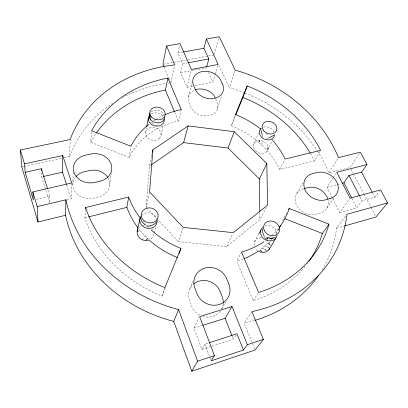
<?xml version="1.0" encoding="UTF-8"?>
<svg xmlns="http://www.w3.org/2000/svg" width="408" height="408" viewBox="0 0 408 408"><rect width="100%" height="100%" fill="white"/><g stroke="black" fill="none" stroke-linecap="round" stroke-linejoin="round"><path stroke-width="0.31" stroke-dasharray="2.04 1.53" d="M64.061 157.748L69.656 156.529L70.094 140.184M66.902 199.889L71.14 198.885L71.645 183.631M72.782 184.758L73.231 172.252M165.352 287.941L162.032 296.106A124.986 107.187 19.7 0 1 84.879 217.78L85.476 209.34M181.259 109.589L178.367 121.11A83.125 71.125 19.7 0 0 129.152 157.401L90.77 142.285L91.555 131.371M151.475 156.509L149.44 166.194L146.161 207.3L149.456 192.586M109.762 185.247L111.226 173.507M129.152 157.401L130.841 146.865M145.62 132.488L146.523 127.678M267.934 149.889C269.892 143.468 261.151 138.302 255.872 141.653A7.64 6.191 23.5 0 0 255.332 150.583L256.816 151.863A7.64 6.191 23.5 0 0 267.118 151.286L271.881 141.398M151.603 155.902L151.985 154.086M170.814 82.911L174.593 65.555M192.535 86.2L186.981 87.292L180.637 72.685L182.702 63.786L177.944 52.933L179.576 45.482M161.043 135.145L163.384 124.567M186.981 87.292L191.296 70.105M188.425 96.915L192.199 82.334M154.239 232.942L156.004 226.19M214.276 54.346L218.953 37.964M195.004 85.716L212.899 82.197L215.016 75.097M215.195 74.506L218.02 65.04M320.035 151.434L314.543 160.874L279.725 169.499A83.125 71.125 19.7 0 0 268.602 152.276L263.9 147.12L258.764 142.321L259.284 140.612M217.382 108.875L221.804 95.217M244.606 92.8A139.041 119.911 19.7 0 0 229.367 87.751L235.028 70.788M266.404 207.32L259.916 219.596L226.69 246.58L178.408 241.653L182.983 227.99M162.032 296.106L164.73 288.181M259.916 140.648L258.764 142.321L256.046 140.061A83.125 71.125 19.7 0 0 231.362 125.858L235.472 114.592M146.671 240.501L147.456 238.415L142.066 232.815L138.521 228.475M231.362 125.858L235.605 115.444M189.796 289.048L193.239 280.893M253.781 144.136L258.463 133.232M226.69 246.58L232.774 233.769M235.941 335.238L233.315 339.175L201.873 349.442L193.922 328.124L199.114 317.679M258.764 142.321L259.621 140.632M261.385 144.672L263.104 141.275M279.725 169.499L284.815 159.579M305.184 266.317A124.986 107.187 19.7 0 1 253.276 300.614L236.778 261.079L241.511 252.062M254.51 241.73L258.478 234.462M221.626 309.085L225.609 301.961M146.87 239.45L147.456 238.415L149.104 239.914M142.31 239.822L144.687 235.666M201.873 349.442L204.882 344.158L208.508 342.98M296.81 193.397L303.073 182.692M286.686 212.818L283.529 218.188A83.125 71.125 19.7 0 1 282.433 221.274M278.134 230.168L278.756 229.118M317.526 151.128A139.041 119.911 19.7 0 1 328.822 172.946L338.155 158.161M253.276 300.614L257.917 293.449M332.382 197.951L327.043 187.287L333.081 177.98M333.418 177.46L336.105 173.324M254.623 348.83L244.219 323.172L251.583 312.151M359.3 153.765L350.059 167.51L328.822 172.946M326.839 208.259L333.912 197.9M332.668 198.512L339.696 212.548L349.697 198.721M145.942 240.475L147.456 238.415M322.351 269.673A139.041 119.911 19.7 0 0 336.524 228.276L345.811 215.812M339.696 212.548L356.745 207.805L362.095 200.741L374.87 197.227L379.46 191.362M268.173 147.344L266.307 149.654L268.219 147.834M138.373 231.27L139.592 229.872L137.567 231.719M261.497 251.609L259.738 250.109L265.22 245.759L269.107 242.01L270.009 244.183L270.157 245.708M271.988 235.253L273.176 234.136A85.226 72.231 19.7 0 0 278.608 228.154M269.683 237.283L270.596 236.523M151.082 111.863C155.167 108.502 162.313 110.231 164.246 115.204M155.774 126.031L159.242 123.558M149.44 166.194L150.991 165.123M266.659 138.955L268.337 138.164M148.502 226.251L146.992 226.792L145.687 225.512M193.922 328.124L201.71 325.671M336.524 228.276L343.806 226.19M327.043 187.287L340.904 183.641M84.879 217.78L87.965 217.015M36.389 199.282L49.812 196.141L47.608 188.991M49.592 202.715L41.682 176.863L42.906 176.588M21.797 166.954L23.664 166.546M24.286 166.413L61.577 158.289M180.637 72.685L206.361 67.825L207.407 70.125M163.567 64.214L173.548 62.383M174.175 62.266L187.272 59.869M187.899 59.752L207.861 56.095M208.488 55.978L213.476 55.065M182.702 63.786L187.68 62.868M177.944 52.933L182.891 52.045M268.52 238.695L265.45 239.144L267.867 238.792A85.226 72.231 19.7 0 1 265.97 240.241M267.082 238.67L267.867 238.792M270.07 244.831L267.75 243.408L270.009 244.183M267.75 243.408L270.045 244.53M268.816 247.518L265.22 245.759L268.602 247.921M266.755 250.272L262.548 247.993L266.373 250.553M262.339 251.547L259.738 250.109L261.599 251.41M148.517 227.434L146.997 225.915A85.226 72.231 19.7 0 1 144.304 223.003M266.047 133.589L266.235 133.773A85.226 72.231 19.7 0 1 268.821 136.267M146.6 207.764L156.621 218.443M157.054 218.907L178.408 241.653M152.311 122.629L154.168 125.715M372.509 192.775L374.87 197.227M350.941 169.198L353.007 173.13M353.297 173.696L363.61 193.372M363.9 193.938L370.678 206.866M370.974 207.432L375.391 215.863M360.05 196.814L362.095 200.741M351.9 198.375L356.745 207.805M218.923 65.311L229.367 87.751M208.452 72.425L212.899 82.197M215.756 98.823L216.959 101.49A14.285 11.363 16.9 0 1 208.85 115.617A14.285 11.363 16.9 0 1 190.674 106.916L189.042 103.122A14.244 11.302 16.7 0 1 194.835 89.989M164.174 67.228L168.601 77.683M168.846 78.265L170.57 82.329M174.701 112.322L178.367 121.11M264.512 236.859L265.215 238.573M232.167 336.279L233.315 339.175M204.882 344.158L210.696 359.627M66.647 184.926L71.14 198.885M262.477 135.635L262.992 137.374M41.514 172.482L41.682 176.863M49.812 196.141L49.939 202.72M259.835 212.619L259.916 219.596M220.397 311.044A16.754 15.53 30.7 0 1 203.062 316.43M199.67 315.058A16.754 15.53 30.7 0 1 191.393 305.776L189.48 300.691A16.687 15.438 29.4 0 1 193.463 284.197M223.181 303.771A16.754 15.53 30.7 0 1 221.59 309.142M143.56 222.156A85.226 72.231 19.7 0 1 142.831 221.299M150.873 122.823A85.226 72.231 19.7 0 1 151.786 122.165M153.648 120.89A85.226 72.231 19.7 0 1 155.55 119.672M156.035 119.376A85.226 72.231 19.7 0 1 164.113 115.122M257.805 250.701A8.313 7.227 30.8 0 1 255.25 247.957M254.291 245.575A8.313 7.227 30.8 0 1 255.413 240.077L256.77 238.751A8.313 7.227 30.8 0 1 261.497 237.4M264.598 238.078A8.313 7.227 30.8 0 1 266.49 239.119M266.919 239.44A8.313 7.227 30.8 0 1 268.087 240.552M265.006 226.027A8.588 7.385 30.3 0 1 277.114 234.054M307.775 262.966A124.986 107.187 19.7 0 1 307.051 263.93M90.77 142.285A124.986 107.187 19.7 0 1 96.186 133.426M310.57 153.602A124.986 107.187 19.7 0 1 314.543 160.874M278.684 229.209A83.125 71.125 19.7 0 1 274.783 235.283M271.641 239.256A83.125 71.125 19.7 0 1 270.137 240.95M243.285 258.901A83.125 71.125 19.7 0 1 236.778 261.084M108.181 178.061A15.943 13.673 4.4 0 1 98.496 197.003L93.35 198.237A15.999 13.724 3.7 0 1 76.143 193.208A15.999 13.724 3.7 0 1 75.062 177.704M254.368 320.566A139.041 119.911 19.7 0 1 244.219 323.172M69.656 156.529A139.041 119.911 19.7 0 1 112.715 103.285M122.415 97.568A139.041 119.911 19.7 0 1 165.791 83.564M168.019 83.252A139.041 119.911 19.7 0 1 169.136 83.11M245.142 93.009A139.041 119.911 19.7 0 1 317.179 150.593M303.501 188.761A15.147 12.464 30.9 0 0 296.478 205.051A15.147 12.464 30.9 0 0 315.843 214.261L320.224 213.053A15.121 12.403 31.2 0 0 327.777 198.844M153.918 234.166A8.481 7.599 11.6 0 1 150.72 239.124M138.858 227.965A8.481 7.599 11.6 0 1 142.326 225.721M143.366 225.44A8.481 7.599 11.6 0 1 144.447 225.292M146.64 225.379A8.481 7.599 11.6 0 1 148.757 225.976M149.741 226.45A8.481 7.599 11.6 0 1 150.654 227.032M152.215 228.49A8.481 7.599 11.6 0 1 153.678 231.198M141.561 215.495A8.762 7.772 12 0 1 153.739 214.583L155.351 216.082A8.762 7.772 12 0 1 156.499 217.877M263.435 127.133A7.869 6.293 23.3 0 1 274.395 132.977M151.363 113.893A8.068 6.559 12.6 0 1 163.613 117.412M159.548 138.169L158.126 139.286A7.829 6.446 12.3 0 1 145.758 134.819A7.829 6.446 12.3 0 1 154.918 127.607A7.829 6.446 12.3 0 1 159.548 138.169"/><path stroke-width="0.61" d="M139.822 219.147C139.215 225.298 133.855 233.968 140.388 238.746C142.892 240.49 146.237 241.041 149.104 239.914L150.358 241.062A83.125 71.125 19.7 0 0 177.699 257.632M262.267 229.005L262.742 232.56L264.272 236.283M66.453 184.319L62.546 172.186L62.735 155.56L24.511 163.848L25.153 172.298L33.339 199.996L32.849 191.933L71.665 182.993L62.735 155.56M65.581 215.276L65.897 199.808L37.21 206.616L38.005 222.018L65.581 215.276A139.041 119.911 19.7 0 0 173.742 321.402L191.765 371.249L255.097 349.998L263.405 339.374L251.93 311.625A144.34 122.777 19.7 0 0 346.928 214.317L387.6 202.919L380.608 189.899L350.064 198.212L336.773 172.288L366.996 164.531L360.366 152.179L338.487 157.631A144.34 122.777 19.7 0 0 235.222 70.202L219.3 36.751L206.361 39.01L203.918 48.282L208.83 58.961L206.693 66.647M85.517 208.733L85.603 207.529L128.688 197.054A85.226 72.231 19.7 0 0 140.377 218.244M152.878 149.848L149.593 191.969L183.182 227.399L233.305 232.657L267.582 205.091L266.822 163.47L234.238 131.677L188.159 125.914L152.878 149.848L152.368 152.271M164.531 117.32C163.47 127.291 145.222 122.267 149.966 113.154M138.21 228.067L137.277 226.848A83.125 71.125 19.7 0 1 126.883 207.371L128.688 197.054M146.747 126.475L148.323 118.055M149.563 117.983L150.134 114.964A7.823 6.324 12.7 0 1 158.34 107.207A7.823 6.324 12.7 0 1 164.113 117.29A7.823 6.324 12.7 0 1 151.031 116.53L150.134 114.964M150.455 119.544L151.031 116.53M206.361 39.01L218.193 64.449L191.449 69.487L179.979 43.62L166.535 45.971L162.945 64.326L163.929 66.652M174.456 111.736L165.403 90.046L167.923 78.066A128.153 108.88 19.7 0 0 91.601 130.769L130.942 146.248A85.226 72.231 19.7 0 1 148.645 124.527M151.511 164.766L183.59 142.621L188.159 125.914M137.165 231.54L137.746 229.643M179.107 253.592L180.912 248.395A85.226 72.231 19.7 0 1 151.108 229.898M235.839 114.867L242.908 97.517L247.161 85.92A128.153 108.88 19.7 0 1 320.642 150.384L285.095 159.028A85.226 72.231 19.7 0 0 272.09 139.725M259.82 211.349L259.432 178.979L228.103 148.038L234.238 131.677M180.912 248.395L164.924 287.615A128.153 108.88 19.7 0 1 85.603 207.529M247.161 85.92L235.472 114.592A85.226 72.231 19.7 0 1 260.758 129.076M173.742 321.402L178.627 309.57A144.34 122.777 19.7 0 1 65.897 199.808M259.432 178.979L266.822 163.47M244.433 258.453A83.125 71.125 19.7 0 0 256.8 252.098L258.386 251.022C262.094 253.608 268.219 252.572 269.841 248.023M258.784 233.901L260.921 229.984M191.765 371.249L197.594 361.197L214.455 355.608L199.66 316.577L232.009 306.546L247.355 344.699L243.413 350.049L211.145 360.815L214.455 355.608M288.584 209.59L289.216 208.519L329.011 224.176L322.34 233.473A124.986 107.187 19.7 0 1 310.197 259.524M202.909 325.293L225.078 318.311L232.009 306.546M156.631 221.641C155.127 224.456 151.852 225.328 149.007 226.068M268.959 249.696L275.854 238.18M342.108 183.32L343.913 182.845L348.947 175.471L361.59 172.181L366.996 164.531M387.6 202.919L375.977 216.99L344.413 226.017M266.572 238.068L267.281 237.329C269.754 238.517 272.825 238.634 275.221 237.191M262.92 227.251L261.839 228.296A8.588 7.385 30.3 0 0 266.087 240.154A8.588 7.385 30.3 0 0 277.078 235.044M273.967 135.232L268.897 137.899M247.355 344.699L263.405 339.374M209.115 342.786L236.926 333.764L243.413 350.049M304.042 188.618L307.831 187.629A15.121 12.403 31.2 0 1 327.777 198.844M88.582 216.862L126.883 207.371M43.523 176.45L62.546 172.186M25.153 172.298L41.376 168.723L47.608 188.991M38.005 222.018L21.797 166.954L20.4 150.001L70.11 139.556A144.34 122.777 19.7 0 1 174.731 64.933L166.535 45.971M188.302 62.75L208.83 58.961M183.508 51.938L203.918 48.282M269.642 238.527L271.417 238.262M270.973 238.333L273.431 237.971M183.59 142.621L228.103 148.038M284.702 218.652L322.34 233.473M145.248 225.083L141.877 221.554L140.684 218.05M361.59 172.181L372.213 192.219M348.947 175.471L359.759 196.248M343.913 182.845L351.614 197.819M167.923 78.066L181.259 109.589A85.226 72.231 19.7 0 0 165.164 114.658M225.078 318.311L231.938 335.697M178.627 309.57L197.594 361.197M262.303 135.053L260.88 130.152M20.4 150.001L24.511 163.848M32.849 191.933L37.21 206.616M41.376 168.723L41.448 170.6M329.011 224.176A128.153 108.88 19.7 0 1 258.58 292.429L241.511 252.062A85.226 72.231 19.7 0 0 264.012 241.628M289.216 208.519A85.226 72.231 19.7 0 1 279.312 227.256M280.704 225.298A83.125 71.125 19.7 0 1 279.215 228.245M309.866 260.018A124.986 107.187 19.7 0 1 308.836 261.497M96.517 132.952A124.986 107.187 19.7 0 1 165.403 90.046M242.908 97.517A124.986 107.187 19.7 0 1 310.264 153.092M195.269 89.826A14.244 11.302 16.7 0 1 215.276 97.757M223.222 303.205A16.754 15.53 30.7 0 0 222.11 296.453L220.121 291.47A16.687 15.438 29.4 0 0 193.892 283.84M76.031 176.491A15.999 13.724 3.7 0 1 84.415 171.722L89.485 170.575A15.943 13.673 4.4 0 1 107.916 177.623M318.663 275.369A139.041 119.911 19.7 0 1 255.469 320.229M157.1 219.861A8.762 7.772 12 0 1 146.788 228.159A8.762 7.772 12 0 1 140.923 216.316M274.579 134.686A7.869 6.293 23.3 0 1 270.489 139.613A7.869 6.293 23.3 0 1 262.829 138.266L261.293 136.955A7.869 6.293 23.3 0 1 261.329 128.199M164.179 119.105A8.068 6.559 12.6 0 1 162.68 123.899L161.216 125.032A8.068 6.559 12.6 0 1 150.899 123.996A8.068 6.559 12.6 0 1 149.496 115.449M329.945 198.645L325.421 199.859A15.703 12.73 30.5 0 1 305.322 190.342A15.703 12.73 30.5 0 1 312.457 173.691L316.929 172.553A15.677 12.663 30.7 0 1 336.799 182.101A15.677 12.663 30.7 0 1 329.945 198.645M100.088 181.188L94.748 182.427A16.621 14.066 4.4 0 1 74.032 172.436A16.621 14.066 4.4 0 1 85.44 155.193L90.704 154.04A16.56 14.015 5.1 0 1 111.139 164.062A16.56 14.015 5.1 0 1 100.088 181.188M222.482 84.124L220.723 80.31A14.739 11.495 16.8 0 0 202.047 71.568A14.739 11.495 16.8 0 0 193.642 85.629L195.345 89.51A14.78 11.567 17 0 0 214.169 98.481A14.78 11.567 17 0 0 222.482 84.124M228.811 283.983L226.721 278.837A17.371 15.897 28.6 0 0 204.75 268.148A17.371 15.897 28.6 0 0 194.917 288.237L196.931 293.495A17.437 15.994 29.7 0 0 219.106 304.552A17.437 15.994 29.7 0 0 228.811 283.983M264.257 230.474A8.333 7.13 30.1 0 0 278.113 233.549A8.333 7.13 30.1 0 0 272.462 221.161A8.333 7.13 30.1 0 0 264.257 230.474M144.141 220.84A8.507 7.507 12.2 0 0 158.003 217.229A8.507 7.507 12.2 0 0 146.941 208.136A8.507 7.507 12.2 0 0 144.141 220.84M263.716 130.779A7.63 6.064 23.3 0 0 276.389 130.912A7.63 6.064 23.3 0 0 268.347 121.344A7.63 6.064 23.3 0 0 263.716 130.779"/></g></svg>
